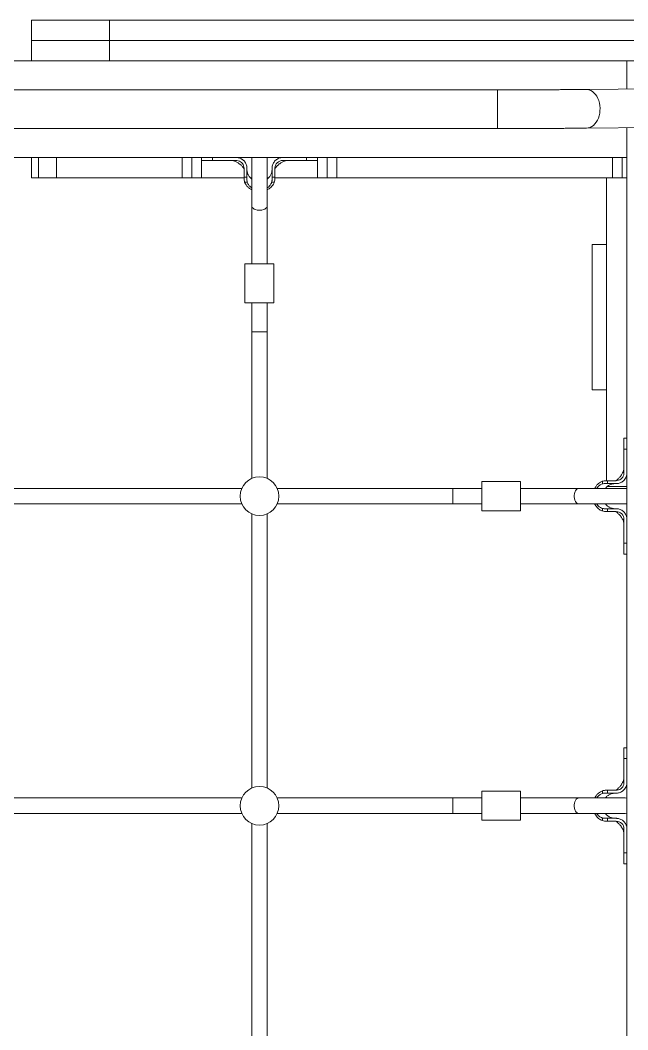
# Model space of a CAD drawing. Header units: millimetres. Extents: x -6304 to 6571, y -6082 to 4447.
# Drawn here: x -423 to 206, y 743 to 1787 of the extents above; entities that cross this region are included whole.
import ezdxf

# ---------------------------------------------------------------- set-up
doc = ezdxf.new("R2010")
doc.units = ezdxf.units.MM
doc.layers.add('DIKOM_ОБЪЕКТ', color=7, linetype='Continuous')

msp = doc.modelspace()

# ---------------------------------------------------------------- linework, layer by layer
at = {"layer": 'DIKOM_ОБЪЕКТ', "color": 7, "linetype": 'Continuous', "lineweight": 15}
for p, q in [((-410.983, 1787.038), (-410.983, 1766.038)), ((-330.443, 1787.038), (-410.983, 1787.038)), ((-330.443, 1787.038), (-330.443, 1766.038)), ((271.369, 1787.038), (-330.443, 1787.038)), ((-410.983, 1766.038), (-410.983, 1745.038)), ((-330.443, 1766.038), (-410.983, 1766.038)), ((-330.443, 1766.038), (-330.443, 1745.038)), ((410.93, 1766.038), (-330.443, 1766.038)), ((271.369, 1766.038), (-330.443, 1766.038)), ((-765.883, 1745.038), (-397.585, 1745.038)), ((-330.443, 1745.038), (-397.585, 1745.038)), ((410.93, 1745.038), (-330.443, 1745.038)), ((204.828, 1715.892), (204.828, 1745.038)), ((70.98, 1715.038), (-2176.382, 1715.038)), ((70.98, 1675.038), (70.98, 1715.038)), ((70.98, 1675.038), (70.98, 1715.038)), ((406.274, 1718.038), (162.691, 1715.443)), ((-925.172, 1675.038), (70.98, 1675.038)), ((163.117, 1675.445), (468.695, 1678.701)), ((204.828, 1645.038), (204.828, 1675.89)), ((204.828, -685.813), (204.828, 1675.89)), ((-745.172, 1645.038), (204.828, 1645.038)), ((-410.983, 1645.038), (-410.983, 1624.038)), ((-403.685, 1624.038), (-403.685, 1645.038)), ((-385.145, 1645.038), (-385.145, 1624.038)), ((-255.172, 1645.038), (-385.145, 1645.038)), ((-255.172, 1624.038), (-255.172, 1645.038)), ((-245.172, 1645.038), (-245.172, 1624.038)), ((-235.172, 1645.038), (-235.172, 1642.038)), ((-235.172, 1642.038), (-229.894, 1642.038)), ((-235.172, 1642.038), (-235.172, 1624.038)), ((-228.579, 1642.039), (-231.688, 1642.039)), ((-228.806, 1642.039), (-231.05, 1642.039)), ((-223.89, 1645.038), (-223.89, 1642.038)), ((-223.89, 1642.038), (-199.172, 1642.038)), ((-192.442, 1642.741), (-194.196, 1643.785)), ((-191.736, 1642.076), (-192.064, 1642.377)), ((-182.986, 1645.038), (-183.172, 1643.323)), ((-183.172, 1643.323), (-183.172, 1595.323)), ((-167.172, 1643.323), (-167.358, 1645.038)), ((-167.172, 1595.323), (-167.172, 1643.323)), ((-126.455, 1642.038), (-151.172, 1642.038)), ((-127.684, 1642.037), (-121.05, 1642.039)), ((-126.455, 1645.038), (-126.455, 1642.038)), ((-126.28, 1642.038), (-125.885, 1642.038)), ((-120.984, 1642.039), (-118.246, 1642.039)), ((-115.172, 1642.038), (-115.172, 1645.038)), ((-115.172, 1624.038), (-115.172, 1642.038)), ((-105.172, 1624.038), (-105.172, 1645.038)), ((-95.172, 1645.038), (-95.172, 1624.038)), ((189.828, 1645.038), (-95.172, 1645.038)), ((189.828, 1624.038), (189.828, 1645.038)), ((199.828, 1645.038), (199.828, 1624.038)), ((-191.172, 1634.038), (-191.172, 1633.038)), ((-191.172, 1633.038), (-191.172, 1624.9)), ((-188.172, 1633.038), (-188.172, 1634.038)), ((-188.172, 1624.9), (-188.172, 1633.038)), ((-162.172, 1633.038), (-162.172, 1634.038)), ((-162.172, 1624.9), (-162.172, 1633.038)), ((-159.172, 1634.038), (-159.172, 1633.038)), ((-159.172, 1633.038), (-159.172, 1624.9)), ((-403.685, 1624.038), (-410.983, 1624.038)), ((-385.145, 1624.038), (-403.685, 1624.038)), ((-385.145, 1624.038), (-255.172, 1624.038)), ((-245.172, 1624.038), (-255.172, 1624.038)), ((-235.172, 1624.038), (-245.172, 1624.038)), ((-235.172, 1624.038), (-191.172, 1624.038)), ((-191.172, 1624.9), (-188.172, 1624.9)), ((-191.092, 1622.783), (-191.078, 1622.213)), ((-187.787, 1619.69), (-190.505, 1619.69)), ((-184.47, 1624.038), (-183.172, 1624.038)), ((-167.172, 1624.038), (-165.881, 1624.038)), ((-159.84, 1619.69), (-162.558, 1619.69)), ((-162.172, 1624.9), (-159.172, 1624.9)), ((-159.233, 1622.408), (-159.221, 1623.192)), ((-159.221, 1622.688), (-159.204, 1623.388)), ((-159.172, 1624.038), (-115.172, 1624.038)), ((-105.172, 1624.038), (-115.172, 1624.038)), ((-95.172, 1624.038), (-105.172, 1624.038)), ((-95.172, 1624.038), (189.828, 1624.038)), ((183.828, 1311.302), (183.828, 1624.038)), ((199.828, 1624.038), (189.828, 1624.038)), ((204.828, 1624.038), (199.828, 1624.038)), ((-183.172, 1595.323), (-183.172, 1535.038)), ((-167.172, 1535.038), (-167.172, 1595.323)), ((183.828, 1555.038), (168.828, 1555.038)), ((168.828, 1405.038), (168.828, 1555.038)), ((-190.172, 1535.038), (-190.172, 1495.038)), ((-175.172, 1535.038), (-190.172, 1535.038)), ((-160.172, 1535.038), (-175.172, 1535.038)), ((-160.172, 1495.038), (-160.172, 1535.038)), ((-175.172, 1495.038), (-190.172, 1495.038)), ((-183.172, 1495.038), (-183.172, 1465.038)), ((-160.172, 1495.038), (-175.172, 1495.038)), ((-167.172, 1465.038), (-167.172, 1495.038)), ((-183.172, 1465.038), (-183.172, 1313.369)), ((-167.172, 1465.038), (-183.172, 1465.038)), ((-167.172, 1313.369), (-167.172, 1465.038)), ((168.828, 1405.038), (183.828, 1405.038)), ((201.828, 1355.038), (201.828, 1349.76)), ((204.828, 1355.038), (201.828, 1355.038)), ((201.828, 1348.446), (201.828, 1351.554)), ((201.828, 1348.672), (201.828, 1350.916)), ((201.828, 1343.756), (201.828, 1319.038)), ((204.828, 1343.756), (201.828, 1343.756)), ((94.828, 1310.038), (54.828, 1310.038)), ((54.828, 1295.038), (54.828, 1310.038)), ((94.828, 1295.038), (94.828, 1310.038)), ((179.48, 1307.653), (179.48, 1310.371)), ((182.572, 1310.958), (182.002, 1310.944)), ((184.627, 1305.038), (204.828, 1305.038)), ((184.689, 1311.038), (184.689, 1308.038)), ((192.828, 1311.038), (184.689, 1311.038)), ((184.689, 1308.038), (192.828, 1308.038)), ((193.828, 1311.038), (192.828, 1311.038)), ((192.828, 1308.038), (193.828, 1308.038)), ((201.866, 1311.603), (202.166, 1311.931)), ((202.53, 1312.308), (203.574, 1314.062)), ((-193.503, 1303.038), (-496.842, 1303.038)), ((24.828, 1303.038), (-156.842, 1303.038)), ((54.828, 1303.038), (24.828, 1303.038)), ((24.828, 1303.038), (24.828, 1287.038)), ((54.828, 1280.038), (54.828, 1295.038)), ((155.112, 1303.038), (94.828, 1303.038)), ((94.828, 1280.038), (94.828, 1295.038)), ((203.112, 1303.038), (155.112, 1303.038)), ((204.828, 1302.852), (203.112, 1303.038)), ((-496.842, 1287.038), (-193.503, 1287.038)), ((-156.842, 1287.038), (24.828, 1287.038)), ((24.828, 1287.038), (54.828, 1287.038)), ((94.828, 1287.038), (155.112, 1287.038)), ((155.112, 1287.038), (203.112, 1287.038)), ((203.112, 1287.038), (204.828, 1287.224)), ((-183.172, 1276.708), (-183.172, 993.369)), ((-167.172, 993.369), (-167.172, 1276.708)), ((54.828, 1280.038), (94.828, 1280.038)), ((179.48, 1279.706), (179.48, 1282.424)), ((182.197, 1279.099), (182.981, 1279.087)), ((182.478, 1279.087), (183.177, 1279.071)), ((184.689, 1282.038), (184.689, 1279.038)), ((184.689, 1282.038), (192.828, 1282.038)), ((192.828, 1279.038), (184.689, 1279.038)), ((192.828, 1282.038), (193.828, 1282.038)), ((193.828, 1279.038), (192.828, 1279.038)), ((201.828, 1246.321), (201.828, 1271.038)), ((201.826, 1247.55), (201.828, 1240.916)), ((204.828, 1246.321), (201.828, 1246.321)), ((201.828, 1246.145), (201.828, 1245.751)), ((201.828, 1240.85), (201.828, 1238.113)), ((201.828, 1235.038), (204.828, 1235.038)), ((201.828, 1035.038), (201.828, 1029.76)), ((204.828, 1035.038), (201.828, 1035.038)), ((201.828, 1028.446), (201.828, 1031.554)), ((201.828, 1028.672), (201.828, 1030.916)), ((201.828, 1023.756), (201.828, 999.038)), ((204.828, 1023.756), (201.828, 1023.756)), ((201.866, 991.603), (202.166, 991.931)), ((202.53, 992.308), (203.574, 994.062)), ((-193.503, 983.038), (-496.842, 983.038)), ((24.828, 983.038), (-156.842, 983.038)), ((54.828, 983.038), (24.828, 983.038)), ((24.828, 983.038), (24.828, 967.038)), ((94.828, 990.038), (54.828, 990.038)), ((54.828, 975.038), (54.828, 990.038)), ((94.828, 975.038), (94.828, 990.038)), ((155.112, 983.038), (94.828, 983.038)), ((203.112, 983.038), (155.112, 983.038)), ((179.48, 987.653), (179.48, 990.371)), ((182.572, 990.958), (182.002, 990.944)), ((184.689, 991.038), (184.689, 988.038)), ((192.828, 991.038), (184.689, 991.038)), ((184.689, 988.038), (192.828, 988.038)), ((193.828, 991.038), (192.828, 991.038)), ((192.828, 988.038), (193.828, 988.038)), ((204.828, 982.852), (203.112, 983.038)), ((54.828, 960.038), (54.828, 975.038)), ((94.828, 960.038), (94.828, 975.038)), ((-496.842, 967.038), (-193.503, 967.038)), ((-156.842, 967.038), (24.828, 967.038)), ((24.828, 967.038), (54.828, 967.038)), ((94.828, 967.038), (155.112, 967.038)), ((155.112, 967.038), (203.112, 967.038)), ((179.48, 959.706), (179.48, 962.424)), ((184.689, 962.038), (184.689, 959.038)), ((184.689, 962.038), (192.828, 962.038)), ((192.828, 962.038), (193.828, 962.038)), ((203.112, 967.038), (204.828, 967.224)), ((-183.172, 956.708), (-183.172, 673.369)), ((-167.172, 673.369), (-167.172, 956.708)), ((54.828, 960.038), (94.828, 960.038)), ((182.197, 959.099), (182.981, 959.087)), ((182.478, 959.087), (183.177, 959.071)), ((192.828, 959.038), (184.689, 959.038)), ((193.828, 959.038), (192.828, 959.038)), ((201.828, 926.321), (201.828, 951.038)), ((201.826, 927.55), (201.828, 920.916)), ((204.828, 926.321), (201.828, 926.321)), ((201.828, 926.146), (201.828, 925.751)), ((201.828, 920.85), (201.828, 918.113)), ((201.828, 915.038), (204.828, 915.038))]:
    msp.add_line(p, q, dxfattribs=at)
at = {"layer": 'DIKOM_ОБЪЕКТ', "color": 7, "linetype": 'Continuous', "lineweight": 15, "flags": 128}
for points in [[(163.055, 1675.445), (164.938, 1675.631), (166.785, 1676.172), (168.563, 1677.056), (170.24, 1678.268), (171.786, 1679.787), (173.174, 1681.585), (174.378, 1683.631), (175.377, 1685.887), (176.154, 1688.314), (176.695, 1690.868), (176.989, 1693.504), (177.032, 1696.175), (176.823, 1698.832), (176.366, 1701.429), (175.668, 1703.919), (174.743, 1706.258), (173.606, 1708.404), (172.278, 1710.318), (170.783, 1711.968), (169.147, 1713.322), (167.4, 1714.357), (165.573, 1715.055), (163.698, 1715.403), (162.689, 1715.443)], [(163.055, 1675.445), (164.938, 1675.631), (166.785, 1676.172), (168.563, 1677.056), (170.24, 1678.268), (171.786, 1679.787), (173.174, 1681.585), (174.378, 1683.631), (175.377, 1685.887), (176.154, 1688.314), (176.695, 1690.868), (176.989, 1693.504), (177.032, 1696.175), (176.823, 1698.832), (176.366, 1701.429), (175.668, 1703.919), (174.743, 1706.258), (173.606, 1708.404), (172.278, 1710.318), (170.783, 1711.968), (169.147, 1713.322), (167.4, 1714.357), (165.573, 1715.055), (163.698, 1715.403), (162.691, 1715.443)], [(-183.172, 1595.323), (-183.067, 1594.546), (-182.604, 1593.546), (-181.794, 1592.629), (-180.674, 1591.838), (-179.297, 1591.21), (-177.727, 1590.774), (-176.037, 1590.551), (-174.307, 1590.551), (-172.618, 1590.774), (-171.048, 1591.21), (-169.671, 1591.838), (-168.551, 1592.629), (-167.741, 1593.546), (-167.278, 1594.546), (-167.172, 1595.323)], [(155.112, 1303.038), (154.336, 1302.933), (153.335, 1302.47), (152.418, 1301.66), (151.627, 1300.54), (150.999, 1299.163), (150.563, 1297.593), (150.34, 1295.903), (150.34, 1294.173), (150.563, 1292.484), (150.999, 1290.914), (151.627, 1289.537), (152.418, 1288.417), (153.335, 1287.607), (154.336, 1287.144), (155.112, 1287.038)], [(155.112, 983.038), (154.336, 982.933), (153.335, 982.47), (152.418, 981.66), (151.627, 980.54), (150.999, 979.163), (150.563, 977.593), (150.34, 975.903), (150.34, 974.173), (150.563, 972.484), (150.999, 970.914), (151.627, 969.537), (152.418, 968.417), (153.335, 967.607), (154.336, 967.144), (155.112, 967.038)]]:
    msp.add_lwpolyline(points, dxfattribs=at)
at = {"layer": 'DIKOM_ОБЪЕКТ', "color": 7, "linetype": 'Continuous', "lineweight": 15}
for centre in [(-175.172, 1295.038), (-175.172, 975.038)]:
    msp.add_circle(centre, 20, dxfattribs=at)
for centre, start, end in [((-151.172, 1634.038), 90.001052, 179.999801), ((193.828, 1271.038), 359.999987, 90.00108), ((193.828, 951.038), 0.000032, 90.000935)]:
    msp.add_arc(centre, 8, start, end, dxfattribs=at)
for points, knots in [([(162.691, 1715.443), (161.894, 1715.435), (159.584, 1715.41), (155.594, 1715.372), (150.662, 1715.329), (145.53, 1715.289), (140.214, 1715.251), (134.729, 1715.216), (129.086, 1715.184), (123.301, 1715.155), (117.387, 1715.129), (111.359, 1715.106), (105.232, 1715.087), (99.021, 1715.07), (92.741, 1715.057), (86.407, 1715.048), (80.036, 1715.041), (74.887, 1715.039), (71.867, 1715.038), (70.98, 1715.038)], [0, 0, 0, 0, 0.03300915, 0.09560994, 0.15824193, 0.22090236, 0.28358957, 0.34629576, 0.40901621, 0.47175015, 0.5344969, 0.59725092, 0.66001052, 0.72277763, 0.78554988, 0.84832388, 0.91110312, 0.9738813, 1, 1, 1, 1]), ([(70.98, 1675.038), (72.106, 1675.038), (75.371, 1675.039), (80.771, 1675.042), (87.16, 1675.049), (93.51, 1675.059), (99.806, 1675.072), (106.033, 1675.089), (112.175, 1675.109), (118.218, 1675.132), (124.146, 1675.159), (129.948, 1675.188), (135.606, 1675.221), (141.11, 1675.256), (146.445, 1675.294), (151.6, 1675.335), (156.559, 1675.379), (160.368, 1675.416), (162.507, 1675.439), (163.117, 1675.445)], [0, 0, 0, 0, 0.03301726, 0.09576958, 0.1585252, 0.2212813, 0.28404188, 0.34680344, 0.4095704, 0.47233929, 0.53511756, 0.59790163, 0.66069521, 0.72349973, 0.78631783, 0.8491525, 0.91200806, 0.9748857, 1, 1, 1, 1]), ([(-223.89, 1642.038), (-223.973, 1642.038), (-224.387, 1642.038), (-226.102, 1642.038), (-228.517, 1642.039), (-231.053, 1642.039), (-232.891, 1642.039), (-234.226, 1642.038), (-235.037, 1642.038), (-235.115, 1642.038), (-235.151, 1642.038)], [0, 0, 0, 0, 0.012378578, 0.06189609, 0.261127364, 0.409639421, 0.562454664, 0.710965708, 0.863782371, 1, 1, 1, 1]), ([(-229.894, 1642.038), (-229.509, 1642.038), (-228.727, 1642.038), (-227.515, 1642.038), (-226.899, 1642.038)], [0, 0, 0, 0, 0.4920499, 1, 1, 1, 1]), ([(-229.538, 1642.039), (-228.421, 1642.038), (-226.086, 1642.037), (-223.597, 1642.037), (-222.298, 1642.037)], [0, 0, 0, 0, 0.47815999, 1, 1, 1, 1]), ([(-224.282, 1642.037), (-223.346, 1642.037), (-221.386, 1642.037), (-218.879, 1642.038), (-217.568, 1642.038)], [0, 0, 0, 0, 0.47746763, 1, 1, 1, 1]), ([(-210.722, 1642.038), (-210.707, 1642.038), (-210.636, 1642.038), (-211.021, 1642.037), (-211.854, 1642.035), (-213.032, 1642.036), (-213.949, 1642.038), (-214.373, 1642.038)], [0, 0, 0, 0, 0.06425279, 0.3067941, 0.54934526, 0.79188785, 1, 1, 1, 1]), ([(-204.363, 1642.023), (-204.284, 1642.023), (-204.125, 1642.023), (-203.958, 1642.023), (-203.875, 1642.023)], [0, 0, 0, 0, 0.4980338, 1, 1, 1, 1]), ([(-204.042, 1642.038), (-203.675, 1642.016), (-202.978, 1641.973), (-201.156, 1641.495), (-199.413, 1640.782), (-197.987, 1640.013), (-196.892, 1639.31), (-195.971, 1638.655), (-195.092, 1637.938), (-194.137, 1637.083), (-193.235, 1636.042), (-192.36, 1635.272), (-191.767, 1634.581), (-191.364, 1634.065), (-191.268, 1633.82), (-191.246, 1633.758), (-191.232, 1633.724), (-191.222, 1633.696), (-191.211, 1633.661), (-191.187, 1633.566), (-191.185, 1633.511), (-191.171, 1633.456), (-191.172, 1633.159), (-191.172, 1633.046), (-191.172, 1633.002)], [0, 0, 0, 0, 0.15002155, 0.28511482, 0.40098491, 0.49105414, 0.54964775, 0.59543993, 0.6534372, 0.72143869, 0.7882271, 0.8449111, 0.89582544, 0.92001875, 0.92444885, 0.92611461, 0.92757427, 0.92901894, 0.93059836, 0.93441112, 0.95728659, 0.97612155, 0.99079547, 1, 1, 1, 1]), ([(-188.172, 1634.038), (-188.173, 1634.123), (-188.176, 1634.548), (-188.296, 1636.209), (-189.1, 1638.971), (-191.315, 1642.038), (-194.414, 1644.184), (-197.205, 1644.976), (-198.805, 1645.027), (-199.172, 1645.038)], [0, 0, 0, 0, 0.0148095, 0.07410996, 0.29003832, 0.50596509, 0.72095584, 0.93601495, 1, 1, 1, 1]), ([(-199.172, 1642.038), (-198.946, 1642.032), (-197.827, 1642.003), (-195.837, 1641.474), (-193.565, 1639.958), (-191.929, 1637.77), (-191.241, 1635.669), (-191.188, 1634.406), (-191.172, 1634.038)], [0, 0, 0, 0, 0.05412722, 0.268333, 0.48252095, 0.69728421, 0.91198154, 1, 1, 1, 1]), ([(-191.947, 1642.333), (-192.007, 1642.385), (-192.127, 1642.488), (-192.237, 1642.578), (-192.292, 1642.623)], [0, 0, 0, 0, 0.50020039, 1, 1, 1, 1]), ([(-162.172, 1634.038), (-162.172, 1634.123), (-162.169, 1634.548), (-162.05, 1636.202), (-161.251, 1638.95), (-159.056, 1642.009), (-155.975, 1644.163), (-153.173, 1644.974), (-151.556, 1645.026), (-151.172, 1645.038)], [0, 0, 0, 0, 0.01480912, 0.07410959, 0.28878136, 0.50346761, 0.71804823, 0.93309669, 1, 1, 1, 1]), ([(-159.172, 1630.729), (-159.172, 1630.689), (-159.172, 1630.613), (-159.172, 1630.795), (-159.172, 1631.454), (-159.172, 1632.183), (-159.172, 1632.732), (-159.173, 1633.236), (-159.17, 1633.5), (-159.153, 1633.572), (-159.15, 1633.613), (-159.128, 1633.685), (-159.116, 1633.717), (-159.105, 1633.744), (-159.092, 1633.778), (-159.068, 1633.839), (-158.973, 1634.081), (-158.565, 1634.585), (-157.932, 1635.312), (-157.012, 1636.156), (-156.076, 1637.186), (-155.134, 1638.042), (-154.309, 1638.7), (-153.435, 1639.321), (-152.352, 1640.015), (-150.912, 1640.789), (-149.149, 1641.502), (-147.299, 1641.976), (-146.58, 1642.017), (-146.202, 1642.038)], [0, 0, 0, 0, 0.03880359, 0.0739692, 0.12483926, 0.17222185, 0.20599482, 0.22786108, 0.24169912, 0.25434027, 0.26853724, 0.27143886, 0.27263512, 0.27373834, 0.27487355, 0.27618715, 0.27963772, 0.29826692, 0.33781222, 0.38834911, 0.44667534, 0.49411069, 0.53365298, 0.5679272, 0.6140505, 0.68493812, 0.77609907, 0.88228041, 1, 1, 1, 1]), ([(-143.332, 1642.024), (-143.283, 1642.024), (-143.184, 1642.023), (-143.084, 1642.023), (-143.035, 1642.022)], [0, 0, 0, 0, 0.50000163, 1, 1, 1, 1]), ([(-135.949, 1642.038), (-135.995, 1642.038), (-136.546, 1642.038), (-137.533, 1642.036), (-138.716, 1642.036), (-139.438, 1642.037), (-139.749, 1642.039), (-139.664, 1642.038), (-139.66, 1642.038)], [0, 0, 0, 0, 0.02218843, 0.26362628, 0.50509208, 0.74654028, 0.98801071, 1, 1, 1, 1]), ([(-132.493, 1642.038), (-131.187, 1642.038), (-128.687, 1642.036), (-126.734, 1642.037), (-125.802, 1642.037)], [0, 0, 0, 0, 0.52244443, 1, 1, 1, 1]), ([(-115.193, 1642.038), (-115.186, 1642.038), (-115.094, 1642.038), (-115.45, 1642.038), (-116.304, 1642.038), (-117.741, 1642.039), (-119.678, 1642.039), (-122.45, 1642.038), (-124.948, 1642.038), (-126.455, 1642.038)], [0, 0, 0, 0, 0.0122964, 0.16513804, 0.31368045, 0.46652528, 0.61506548, 0.76791506, 1, 1, 1, 1]), ([(-183.172, 1622.876), (-183.439, 1623.063), (-184.468, 1623.785), (-185.875, 1625.523), (-187.271, 1627.987), (-187.935, 1630.27), (-188.134, 1631.885), (-188.17, 1632.65), (-188.172, 1632.952), (-188.172, 1633.05)], [0, 0, 0, 0, 0.08294299, 0.32003116, 0.56082093, 0.80271446, 0.92030928, 0.97420661, 1, 1, 1, 1]), ([(-162.172, 1633.087), (-162.183, 1632.66), (-162.204, 1631.81), (-162.392, 1630.557), (-162.685, 1629.351), (-163.274, 1627.65), (-164.418, 1625.589), (-165.857, 1623.791), (-166.912, 1623.06), (-167.172, 1622.879)], [0, 0, 0, 0, 0.10851685, 0.21639617, 0.32173618, 0.42431182, 0.67373959, 0.91962388, 1, 1, 1, 1]), ([(-191.172, 1623.82), (-191.172, 1623.912), (-191.172, 1624.272), (-191.172, 1624.632), (-191.172, 1624.9)], [0, 0, 0, 0, 0.256327415, 1, 1, 1, 1]), ([(-190.505, 1619.69), (-190.7, 1620.349), (-191.097, 1621.69), (-191.147, 1623.102), (-191.172, 1623.82)], [0, 0, 0, 0, 0.491594124, 1, 1, 1, 1]), ([(-183.172, 1611.818), (-183.771, 1612.118), (-185.263, 1612.862), (-187.248, 1614.518), (-189.048, 1616.648), (-190.037, 1618.425), (-190.425, 1619.475), (-190.505, 1619.69)], [0, 0, 0, 0, 0.1808421, 0.4502259, 0.69391319, 0.93732721, 1, 1, 1, 1]), ([(-188.172, 1624.9), (-188.172, 1624.815), (-188.173, 1624.39), (-188.164, 1623.308), (-188.231, 1621.63), (-187.936, 1620.341), (-187.787, 1619.69)], [0, 0, 0, 0, 0.04837397, 0.24190837, 0.61709828, 1, 1, 1, 1]), ([(-187.787, 1619.69), (-187.575, 1619.112), (-186.997, 1617.533), (-185.472, 1615.424), (-183.875, 1614.349), (-183.172, 1613.876)], [0, 0, 0, 0, 0.244645449, 0.667848275, 1, 1, 1, 1]), ([(-159.84, 1619.69), (-160.01, 1619.254), (-160.67, 1617.565), (-162.198, 1615.416), (-164.336, 1613.488), (-165.864, 1612.398), (-166.867, 1611.943), (-167.172, 1611.805)], [0, 0, 0, 0, 0.12781305, 0.49542521, 0.70246895, 0.90961094, 1, 1, 1, 1]), ([(-167.172, 1613.808), (-166.982, 1613.918), (-166.082, 1614.436), (-164.482, 1615.975), (-163.148, 1617.929), (-162.669, 1619.357), (-162.558, 1619.69)], [0, 0, 0, 0, 0.08584073, 0.40591025, 0.86119697, 1, 1, 1, 1]), ([(-162.558, 1619.69), (-162.534, 1619.771), (-162.418, 1620.174), (-162.265, 1620.917), (-162.18, 1621.76), (-162.165, 1622.945), (-162.173, 1623.936), (-162.172, 1624.758), (-162.172, 1624.9)], [0, 0, 0, 0, 0.04834206, 0.24203181, 0.43570508, 0.53242227, 0.91938412, 1, 1, 1, 1]), ([(-159.172, 1623.817), (-159.196, 1623.122), (-159.244, 1621.712), (-159.639, 1620.371), (-159.84, 1619.69)], [0, 0, 0, 0, 0.49216281, 1, 1, 1, 1]), ([(-159.172, 1624.9), (-159.172, 1624.807), (-159.172, 1624.447), (-159.172, 1624.088), (-159.172, 1623.82)], [0, 0, 0, 0, 0.25631713, 1, 1, 1, 1]), ([(201.828, 1349.404), (201.828, 1348.288), (201.827, 1345.952), (201.826, 1343.463), (201.826, 1342.164)], [0, 0, 0, 0, 0.47815586, 1, 1, 1, 1]), ([(201.828, 1343.756), (201.828, 1343.839), (201.828, 1344.253), (201.827, 1345.968), (201.828, 1348.383), (201.828, 1350.919), (201.828, 1352.757), (201.828, 1354.092), (201.828, 1354.903), (201.828, 1354.981), (201.828, 1355.017)], [0, 0, 0, 0, 0.01237622, 0.0618927, 0.26112452, 0.40963698, 0.56245482, 0.71096469, 0.86378209, 1, 1, 1, 1]), ([(201.828, 1349.76), (201.828, 1349.375), (201.828, 1348.594), (201.828, 1347.381), (201.827, 1346.765)], [0, 0, 0, 0, 0.49204849, 1, 1, 1, 1]), ([(201.826, 1344.148), (201.826, 1343.212), (201.826, 1341.253), (201.827, 1338.745), (201.828, 1337.434)], [0, 0, 0, 0, 0.47746606, 1, 1, 1, 1]), ([(201.828, 1330.588), (201.828, 1330.573), (201.828, 1330.502), (201.826, 1330.887), (201.825, 1331.72), (201.826, 1332.898), (201.827, 1333.815), (201.828, 1334.239)], [0, 0, 0, 0, 0.06425357, 0.30680024, 0.54934896, 0.79189449, 1, 1, 1, 1]), ([(201.828, 1323.908), (201.805, 1323.541), (201.763, 1322.844), (201.284, 1321.022), (200.572, 1319.28), (199.802, 1317.853), (199.099, 1316.758), (198.444, 1315.837), (197.727, 1314.958), (196.872, 1314.003), (195.832, 1313.101), (195.061, 1312.226), (194.37, 1311.634), (193.854, 1311.229), (193.609, 1311.135), (193.548, 1311.112), (193.514, 1311.098), (193.486, 1311.088), (193.451, 1311.077), (193.356, 1311.053), (193.301, 1311.051), (193.246, 1311.037), (192.948, 1311.038), (192.835, 1311.038), (192.792, 1311.038)], [0, 0, 0, 0, 0.150022124, 0.285114745, 0.40098622, 0.491056226, 0.549650863, 0.595439515, 0.653439343, 0.721438963, 0.788226678, 0.844908826, 0.895824839, 0.920025918, 0.924444574, 0.926116156, 0.927572381, 0.929017193, 0.930598867, 0.934409966, 0.957285696, 0.976121351, 0.990796791, 1, 1, 1, 1]), ([(201.828, 1319.038), (201.822, 1318.813), (201.792, 1317.693), (201.263, 1315.703), (199.747, 1313.43), (197.559, 1311.795), (195.458, 1311.107), (194.195, 1311.054), (193.828, 1311.038)], [0, 0, 0, 0, 0.05412962, 0.26833387, 0.48253019, 0.69728477, 0.911982, 1, 1, 1, 1]), ([(193.828, 1308.038), (193.913, 1308.039), (194.338, 1308.042), (195.999, 1308.161), (198.761, 1308.966), (201.828, 1311.181), (203.974, 1314.28), (204.766, 1317.071), (204.816, 1318.671), (204.828, 1319.038)], [0, 0, 0, 0, 0.01481296, 0.07410901, 0.29004803, 0.50596714, 0.72094526, 0.93600996, 1, 1, 1, 1]), ([(201.812, 1324.229), (201.812, 1324.15), (201.812, 1323.991), (201.812, 1323.824), (201.813, 1323.741)], [0, 0, 0, 0, 0.49802214, 1, 1, 1, 1]), ([(171.608, 1303.038), (171.907, 1303.637), (172.652, 1305.129), (174.308, 1307.114), (176.437, 1308.914), (178.215, 1309.903), (179.265, 1310.292), (179.48, 1310.371)], [0, 0, 0, 0, 0.18084025, 0.45022557, 0.69391923, 0.93732346, 1, 1, 1, 1]), ([(179.48, 1307.653), (178.901, 1307.441), (177.322, 1306.864), (175.213, 1305.338), (174.138, 1303.741), (173.666, 1303.038)], [0, 0, 0, 0, 0.24465873, 0.66785846, 1, 1, 1, 1]), ([(179.48, 1310.371), (180.139, 1310.566), (181.48, 1310.963), (182.892, 1311.013), (183.61, 1311.038)], [0, 0, 0, 0, 0.49158717, 1, 1, 1, 1]), ([(184.689, 1308.038), (184.604, 1308.038), (184.179, 1308.039), (183.097, 1308.03), (181.419, 1308.097), (180.131, 1307.802), (179.48, 1307.653)], [0, 0, 0, 0, 0.0483852, 0.24189667, 0.61708588, 1, 1, 1, 1]), ([(182.665, 1303.038), (182.852, 1303.305), (183.575, 1304.334), (185.313, 1305.741), (187.777, 1307.137), (190.059, 1307.802), (191.674, 1308), (192.439, 1308.036), (192.741, 1308.038), (192.839, 1308.038)], [0, 0, 0, 0, 0.08293229, 0.32002603, 0.5608127, 0.80270899, 0.9202938, 0.97419176, 1, 1, 1, 1]), ([(183.61, 1311.038), (183.702, 1311.038), (184.061, 1311.038), (184.421, 1311.038), (184.689, 1311.038)], [0, 0, 0, 0, 0.25625809, 1, 1, 1, 1]), ([(202.123, 1311.813), (202.174, 1311.873), (202.278, 1311.993), (202.367, 1312.103), (202.412, 1312.158)], [0, 0, 0, 0, 0.50020056, 1, 1, 1, 1]), ([(179.48, 1279.706), (179.044, 1279.876), (177.354, 1280.536), (175.206, 1282.064), (173.277, 1284.202), (172.187, 1285.73), (171.733, 1286.733), (171.595, 1287.038)], [0, 0, 0, 0, 0.12781573, 0.49542543, 0.70245745, 0.90959952, 1, 1, 1, 1]), ([(173.597, 1287.038), (173.707, 1286.848), (174.225, 1285.948), (175.765, 1284.348), (177.719, 1283.014), (179.146, 1282.535), (179.48, 1282.424)], [0, 0, 0, 0, 0.08583738, 0.40590952, 0.8611872, 1, 1, 1, 1]), ([(192.876, 1282.038), (192.45, 1282.049), (191.599, 1282.07), (190.347, 1282.258), (189.14, 1282.551), (187.439, 1283.141), (185.378, 1284.284), (183.58, 1285.723), (182.849, 1286.778), (182.669, 1287.038)], [0, 0, 0, 0, 0.10850993, 0.21639465, 0.32173701, 0.42431298, 0.6737399, 0.91961266, 1, 1, 1, 1]), ([(179.48, 1282.424), (179.56, 1282.4), (179.963, 1282.283), (180.707, 1282.131), (181.549, 1282.046), (182.735, 1282.031), (183.726, 1282.039), (184.547, 1282.038), (184.689, 1282.038)], [0, 0, 0, 0, 0.04833584, 0.24201322, 0.43568294, 0.53240034, 0.91939554, 1, 1, 1, 1]), ([(183.606, 1279.038), (182.912, 1279.062), (181.501, 1279.11), (180.161, 1279.505), (179.48, 1279.706)], [0, 0, 0, 0, 0.49213008, 1, 1, 1, 1]), ([(184.689, 1279.038), (184.597, 1279.038), (184.237, 1279.038), (183.877, 1279.038), (183.61, 1279.038)], [0, 0, 0, 0, 0.25635818, 1, 1, 1, 1]), ([(190.518, 1279.038), (190.478, 1279.038), (190.402, 1279.038), (190.585, 1279.038), (191.243, 1279.038), (191.973, 1279.039), (192.521, 1279.038), (193.025, 1279.039), (193.29, 1279.036), (193.361, 1279.019), (193.403, 1279.016), (193.474, 1278.994), (193.506, 1278.982), (193.533, 1278.971), (193.567, 1278.958), (193.628, 1278.935), (193.87, 1278.839), (194.375, 1278.432), (195.102, 1277.798), (195.946, 1276.878), (196.975, 1275.942), (197.831, 1275.001), (198.489, 1274.175), (199.111, 1273.301), (199.804, 1272.218), (200.578, 1270.778), (201.291, 1269.015), (201.766, 1267.165), (201.806, 1266.446), (201.828, 1266.068)], [0, 0, 0, 0, 0.03880353, 0.07396883, 0.12484022, 0.17222272, 0.20599285, 0.22786337, 0.24170136, 0.25434155, 0.26853904, 0.27144031, 0.27263744, 0.27373683, 0.27487411, 0.27619041, 0.27963568, 0.29826811, 0.33781482, 0.38835064, 0.44667773, 0.49411143, 0.53365554, 0.56792903, 0.61404831, 0.68494093, 0.77609972, 0.88228202, 1, 1, 1, 1]), ([(193.828, 1282.038), (193.913, 1282.038), (194.338, 1282.035), (195.992, 1281.917), (198.74, 1281.117), (201.798, 1278.922), (203.952, 1275.841), (204.763, 1273.039), (204.815, 1271.422), (204.828, 1271.038)], [0, 0, 0, 0, 0.01481246, 0.0741048, 0.28878769, 0.50346644, 0.71804099, 0.93308678, 1, 1, 1, 1]), ([(201.814, 1263.198), (201.813, 1263.149), (201.813, 1263.05), (201.812, 1262.951), (201.812, 1262.901)], [0, 0, 0, 0, 0.49965152, 1, 1, 1, 1]), ([(201.828, 1255.815), (201.828, 1255.861), (201.827, 1256.412), (201.825, 1257.399), (201.825, 1258.582), (201.827, 1259.304), (201.828, 1259.614), (201.828, 1259.53), (201.828, 1259.526)], [0, 0, 0, 0, 0.022169861, 0.263630375, 0.505086664, 0.746537444, 0.988011923, 1, 1, 1, 1]), ([(201.828, 1252.359), (201.827, 1251.053), (201.826, 1248.553), (201.826, 1246.601), (201.827, 1245.668)], [0, 0, 0, 0, 0.522449012, 1, 1, 1, 1]), ([(201.828, 1235.059), (201.828, 1235.052), (201.828, 1234.96), (201.828, 1235.316), (201.828, 1236.17), (201.828, 1237.607), (201.828, 1239.544), (201.828, 1242.316), (201.828, 1244.814), (201.828, 1246.321)], [0, 0, 0, 0, 0.01229644, 0.16513935, 0.31368047, 0.46652747, 0.61507041, 0.76791767, 1, 1, 1, 1]), ([(201.828, 1023.756), (201.828, 1023.839), (201.828, 1024.253), (201.827, 1025.968), (201.828, 1028.383), (201.828, 1030.919), (201.828, 1032.757), (201.828, 1034.092), (201.828, 1034.903), (201.828, 1034.981), (201.828, 1035.017)], [0, 0, 0, 0, 0.01237622, 0.06189271, 0.26112432, 0.40963682, 0.56245452, 0.71096456, 0.86378208, 1, 1, 1, 1]), ([(201.828, 1029.404), (201.828, 1028.288), (201.827, 1025.952), (201.826, 1023.463), (201.826, 1022.164)], [0, 0, 0, 0, 0.47815689, 1, 1, 1, 1]), ([(201.826, 1024.148), (201.826, 1023.212), (201.826, 1021.253), (201.827, 1018.745), (201.828, 1017.434)], [0, 0, 0, 0, 0.47746667, 1, 1, 1, 1]), ([(201.828, 1029.76), (201.828, 1029.375), (201.828, 1028.594), (201.828, 1027.381), (201.827, 1026.765)], [0, 0, 0, 0, 0.49204835, 1, 1, 1, 1]), ([(201.828, 1010.588), (201.828, 1010.573), (201.828, 1010.502), (201.826, 1010.887), (201.825, 1011.72), (201.826, 1012.898), (201.827, 1013.815), (201.828, 1014.239)], [0, 0, 0, 0, 0.06425348, 0.3067989, 0.54934862, 0.79189478, 1, 1, 1, 1]), ([(201.828, 1003.908), (201.805, 1003.541), (201.763, 1002.844), (201.284, 1001.022), (200.572, 999.279), (199.802, 997.853), (199.099, 996.758), (198.444, 995.837), (197.727, 994.958), (196.872, 994.003), (195.832, 993.101), (195.061, 992.226), (194.37, 991.634), (193.855, 991.229), (193.609, 991.135), (193.548, 991.112), (193.514, 991.098), (193.486, 991.088), (193.451, 991.077), (193.356, 991.053), (193.301, 991.051), (193.246, 991.037), (192.948, 991.038), (192.835, 991.038), (192.792, 991.038)], [0, 0, 0, 0, 0.15002236, 0.28511477, 0.40098625, 0.49105626, 0.54965099, 0.59543927, 0.65343936, 0.72143923, 0.78822687, 0.84490893, 0.89582487, 0.92002588, 0.92444453, 0.92611631, 0.9275724, 0.92901714, 0.93059884, 0.93440997, 0.95728568, 0.97612135, 0.99079679, 1, 1, 1, 1]), ([(201.812, 1004.229), (201.812, 1004.15), (201.812, 1003.991), (201.812, 1003.824), (201.813, 1003.741)], [0, 0, 0, 0, 0.49802728, 1, 1, 1, 1]), ([(201.828, 999.038), (201.822, 998.813), (201.792, 997.693), (201.263, 995.703), (199.747, 993.43), (197.559, 991.795), (195.458, 991.107), (194.195, 991.054), (193.828, 991.038)], [0, 0, 0, 0, 0.05412878, 0.2683327, 0.48252901, 0.69728454, 0.91198192, 1, 1, 1, 1]), ([(193.828, 988.038), (193.913, 988.039), (194.338, 988.042), (195.999, 988.161), (198.761, 988.966), (201.828, 991.181), (203.974, 994.28), (204.766, 997.071), (204.816, 998.671), (204.828, 999.038)], [0, 0, 0, 0, 0.01481297, 0.07410901, 0.2900484, 0.50596713, 0.72094554, 0.93601057, 1, 1, 1, 1]), ([(202.123, 991.813), (202.174, 991.873), (202.278, 991.993), (202.367, 992.103), (202.412, 992.158)], [0, 0, 0, 0, 0.50020081, 1, 1, 1, 1]), ([(171.608, 983.038), (171.907, 983.637), (172.652, 985.129), (174.308, 987.114), (176.437, 988.914), (178.215, 989.903), (179.265, 990.292), (179.48, 990.371)], [0, 0, 0, 0, 0.18084044, 0.45022639, 0.69391928, 0.93732384, 1, 1, 1, 1]), ([(179.48, 987.653), (178.901, 987.441), (177.322, 986.864), (175.213, 985.338), (174.138, 983.741), (173.666, 983.038)], [0, 0, 0, 0, 0.244658031, 0.667858, 1, 1, 1, 1]), ([(179.48, 990.371), (180.139, 990.566), (181.48, 990.963), (182.892, 991.013), (183.61, 991.038)], [0, 0, 0, 0, 0.49158777, 1, 1, 1, 1]), ([(184.689, 988.038), (184.604, 988.038), (184.179, 988.039), (183.097, 988.03), (181.419, 988.097), (180.131, 987.802), (179.48, 987.653)], [0, 0, 0, 0, 0.04838522, 0.24189676, 0.61708611, 1, 1, 1, 1]), ([(182.665, 983.038), (182.852, 983.305), (183.575, 984.334), (185.313, 985.741), (187.777, 987.137), (190.059, 987.802), (191.674, 988), (192.439, 988.036), (192.741, 988.038), (192.839, 988.038)], [0, 0, 0, 0, 0.08293349, 0.32002724, 0.56081294, 0.80270912, 0.9202939, 0.97419178, 1, 1, 1, 1]), ([(183.61, 991.038), (183.702, 991.038), (184.061, 991.038), (184.421, 991.038), (184.689, 991.038)], [0, 0, 0, 0, 0.25625809, 1, 1, 1, 1]), ([(179.48, 959.706), (179.044, 959.876), (177.354, 960.536), (175.206, 962.064), (173.277, 964.202), (172.187, 965.73), (171.733, 966.733), (171.595, 967.038)], [0, 0, 0, 0, 0.12781585, 0.49542517, 0.7024583, 0.90960133, 1, 1, 1, 1]), ([(173.597, 967.038), (173.707, 966.848), (174.225, 965.948), (175.765, 964.348), (177.719, 963.014), (179.146, 962.535), (179.48, 962.424)], [0, 0, 0, 0, 0.08583708, 0.40591, 0.86118685, 1, 1, 1, 1]), ([(179.48, 962.424), (179.56, 962.4), (179.963, 962.283), (180.707, 962.131), (181.549, 962.046), (182.735, 962.031), (183.726, 962.039), (184.547, 962.038), (184.689, 962.038)], [0, 0, 0, 0, 0.04833574, 0.24201302, 0.43568298, 0.53240041, 0.91939555, 1, 1, 1, 1]), ([(192.876, 962.038), (192.45, 962.049), (191.599, 962.07), (190.347, 962.258), (189.14, 962.551), (187.439, 963.141), (185.378, 964.284), (183.58, 965.723), (182.849, 966.778), (182.669, 967.038)], [0, 0, 0, 0, 0.10851003, 0.2163948, 0.3217371, 0.42431343, 0.67374041, 0.91961288, 1, 1, 1, 1]), ([(193.828, 962.038), (193.913, 962.038), (194.338, 962.035), (195.992, 961.917), (198.74, 961.117), (201.798, 958.922), (203.952, 955.841), (204.763, 953.039), (204.815, 951.422), (204.828, 951.038)], [0, 0, 0, 0, 0.01481245, 0.07410482, 0.28878765, 0.50346649, 0.7180414, 0.93308667, 1, 1, 1, 1]), ([(183.606, 959.038), (182.912, 959.062), (181.501, 959.11), (180.161, 959.505), (179.48, 959.706)], [0, 0, 0, 0, 0.49212986, 1, 1, 1, 1]), ([(184.689, 959.038), (184.597, 959.038), (184.237, 959.038), (183.877, 959.038), (183.61, 959.038)], [0, 0, 0, 0, 0.25635818, 1, 1, 1, 1]), ([(190.518, 959.038), (190.478, 959.038), (190.402, 959.038), (190.585, 959.038), (191.243, 959.038), (191.973, 959.039), (192.521, 959.038), (193.025, 959.039), (193.29, 959.036), (193.361, 959.019), (193.403, 959.016), (193.474, 958.994), (193.506, 958.982), (193.533, 958.971), (193.567, 958.958), (193.628, 958.935), (193.87, 958.839), (194.375, 958.432), (195.102, 957.798), (195.946, 956.878), (196.975, 955.942), (197.831, 955.001), (198.489, 954.175), (199.111, 953.301), (199.804, 952.218), (200.578, 950.778), (201.291, 949.015), (201.766, 947.165), (201.806, 946.446), (201.828, 946.068)], [0, 0, 0, 0, 0.03880353, 0.07396883, 0.12484023, 0.17222274, 0.20599287, 0.22786339, 0.24170137, 0.25434157, 0.26853906, 0.27144037, 0.27263734, 0.2737369, 0.2748741, 0.27619039, 0.27963578, 0.29826824, 0.33781463, 0.38835044, 0.44667766, 0.49411153, 0.53365542, 0.56792926, 0.61404819, 0.68494085, 0.77609951, 0.88228224, 1, 1, 1, 1]), ([(201.814, 943.198), (201.813, 943.149), (201.813, 943.05), (201.812, 942.951), (201.812, 942.901)], [0, 0, 0, 0, 0.49960085, 1, 1, 1, 1]), ([(201.828, 935.815), (201.828, 935.861), (201.827, 936.412), (201.825, 937.399), (201.825, 938.582), (201.827, 939.304), (201.828, 939.614), (201.828, 939.53), (201.828, 939.526)], [0, 0, 0, 0, 0.022174102, 0.263633205, 0.505087298, 0.746538256, 0.988011962, 1, 1, 1, 1]), ([(201.828, 932.359), (201.827, 931.053), (201.826, 928.553), (201.826, 926.601), (201.827, 925.668)], [0, 0, 0, 0, 0.522448573, 1, 1, 1, 1]), ([(201.828, 915.059), (201.828, 915.052), (201.828, 914.96), (201.828, 915.316), (201.828, 916.17), (201.828, 917.607), (201.828, 919.544), (201.828, 922.316), (201.828, 924.814), (201.828, 926.321)], [0, 0, 0, 0, 0.012296436, 0.165139297, 0.313680574, 0.466527615, 0.615070467, 0.767917383, 1, 1, 1, 1])]:
    msp.add_open_spline(points, degree=3, knots=knots, dxfattribs=at)

doc.saveas('drawing.dxf')
